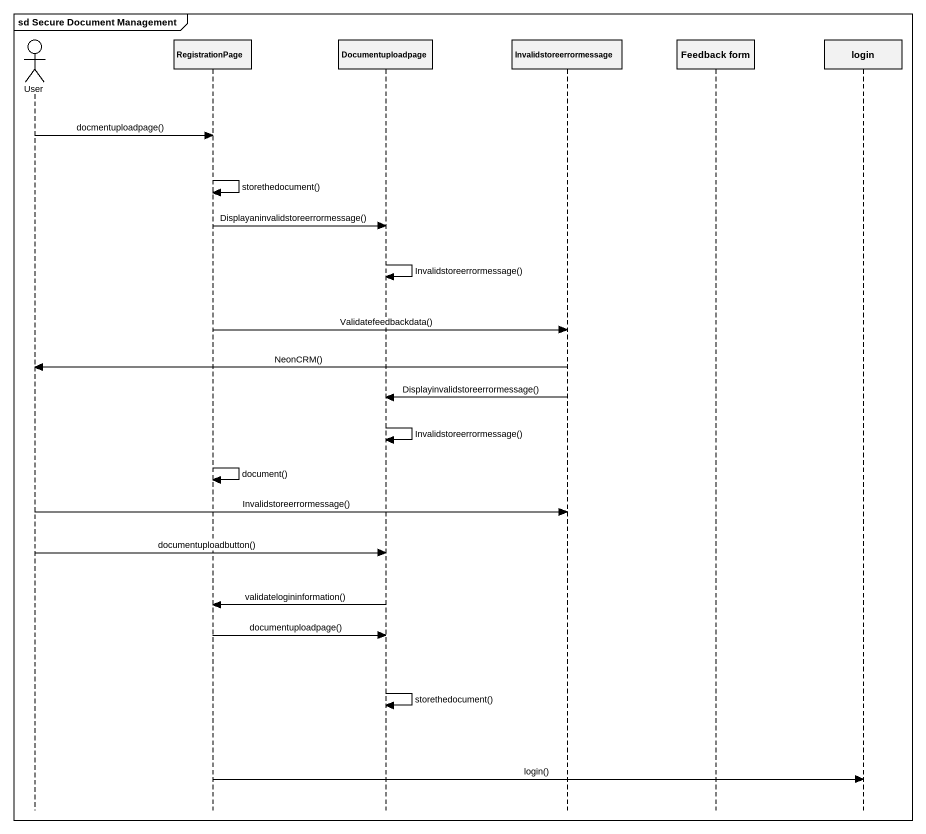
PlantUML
@startuml
mainframe sd Secure Document Management
hide footbox
actor User
participant RegistrationPage
participant Documentuploadpage
participant Invalidstoreerrormessage
participant "Feedback form" as Feedback_form
participant login

User -> RegistrationPage : docmentuploadpage()
RegistrationPage -> RegistrationPage : storethedocument()
RegistrationPage -> Documentuploadpage : Displayaninvalidstoreerrormessage()
Documentuploadpage -> Documentuploadpage : Invalidstoreerrormessage()
RegistrationPage -> Invalidstoreerrormessage : Validatefeedbackdata()
Invalidstoreerrormessage -> User : NeonCRM()
Invalidstoreerrormessage -> Documentuploadpage : Displayinvalidstoreerrormessage()
Documentuploadpage -> Documentuploadpage : Invalidstoreerrormessage()
RegistrationPage -> RegistrationPage : document()
User -> Invalidstoreerrormessage : Invalidstoreerrormessage()
User -> Documentuploadpage : documentuploadbutton()
Documentuploadpage -> RegistrationPage : validatelogininformation()
RegistrationPage -> Documentuploadpage : documentuploadpage()
Documentuploadpage -> Documentuploadpage : storethedocument()
RegistrationPage -> login : login()
@enduml
